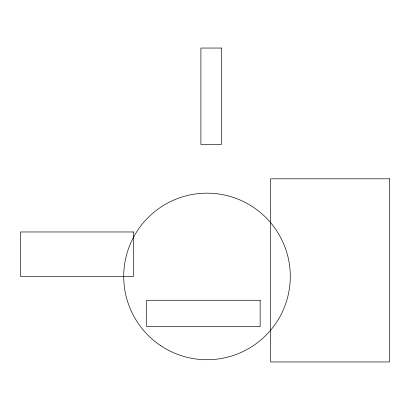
<?xml version="1.0" encoding="UTF-8"?>
<svg xmlns="http://www.w3.org/2000/svg" width="410" height="410" viewBox="0 0 410 410"><rect width="100%" height="100%" fill="white"/><g stroke="black" fill="none" stroke-linecap="round" stroke-linejoin="round"><path stroke-width="0.61" d="M221.421 48.047L200.9 48.047L200.9 144.443L221.421 144.443L221.421 48.047M389.5 178.806L270.615 178.806L270.615 361.953L389.5 361.953L389.5 178.806M133.675 231.968L20.5 231.968L20.5 276.376L133.675 276.376L133.675 231.968M260.15 300.279L146.642 300.279L146.642 326.662L260.15 326.662L260.15 300.279M160.597 345.599A83.281 83.281 0 0 0 290.101 282.065A83.281 83.281 0 0 0 170.324 201.679A83.281 83.281 0 0 0 160.597 345.599"/></g></svg>
